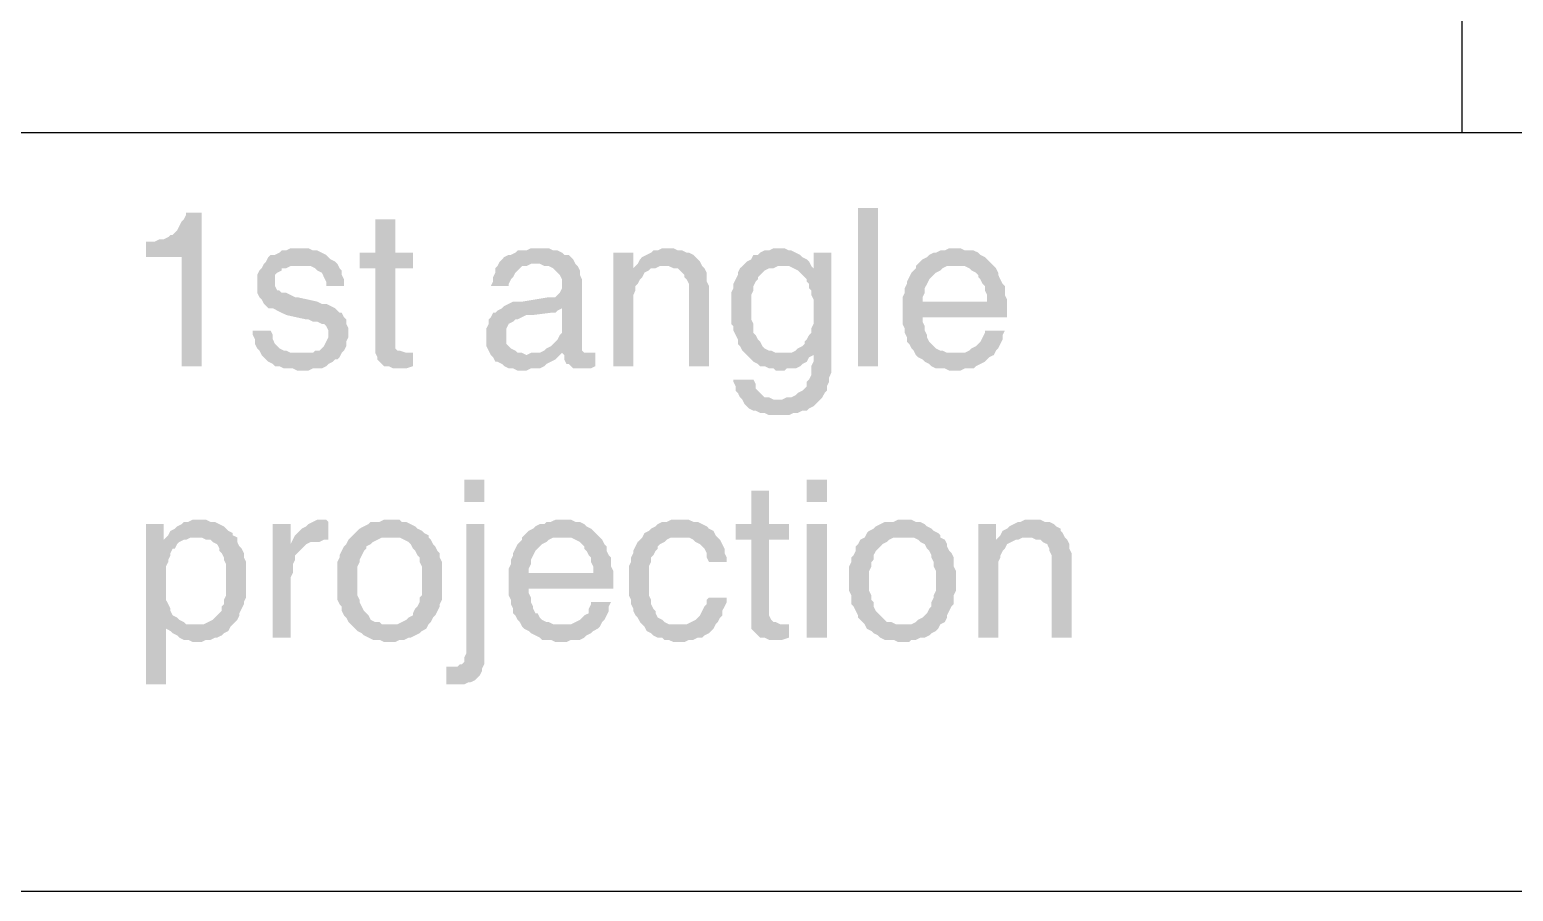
# Model space of a CAD drawing. Header units: millimetres. Extents: x 7018 to 13530, y 4187 to 5692.
# Drawn here: x 7829.77 to 7859.87, y 4971.52 to 4989 of the extents above; entities that cross this region are included whole.
import ezdxf

# ---------------------------------------------------------------- set-up
doc = ezdxf.new("R2010")
doc.units = ezdxf.units.MM

msp = doc.modelspace()

# ---------------------------------------------------------------- hatches: boundary and pattern name
at = {"transparency": 33554559}
for points in [[(7833.261, 4985.287), (7832.945, 4985.287), (7832.945, 4985.242), (7832.899, 4985.152), (7832.854, 4985.107), (7832.809, 4985.016), (7832.764, 4984.926), (7832.719, 4984.881), (7832.674, 4984.836), (7832.629, 4984.836), (7832.584, 4984.791), (7832.493, 4984.746), (7832.403, 4984.746), (7832.313, 4984.701), (7832.132, 4984.701), (7832.132, 4984.385), (7832.854, 4984.385), (7832.854, 4982.173), (7833.261, 4982.173)], [(7846.574, 4982.173), (7846.574, 4985.378), (7846.981, 4985.378), (7846.981, 4982.173)], [(7837.187, 4985.152), (7836.781, 4985.152), (7836.781, 4984.475), (7836.465, 4984.475), (7836.465, 4984.159), (7836.781, 4984.159), (7836.781, 4982.444), (7836.826, 4982.354), (7836.826, 4982.309), (7836.871, 4982.263), (7836.916, 4982.218), (7836.961, 4982.173), (7837.052, 4982.173), (7837.142, 4982.128), (7837.413, 4982.128), (7837.548, 4982.173), (7837.548, 4982.444), (7837.413, 4982.444), (7837.277, 4982.489), (7837.232, 4982.489), (7837.187, 4982.534), (7837.187, 4984.159), (7837.548, 4984.159), (7837.548, 4984.475), (7837.187, 4984.475)], [(7835.246, 4984.565), (7835.066, 4984.565), (7834.976, 4984.52), (7834.885, 4984.52), (7834.84, 4984.475), (7834.75, 4984.43), (7834.66, 4984.43), (7834.614, 4984.385), (7834.569, 4984.294), (7834.524, 4984.249), (7834.479, 4984.159), (7834.434, 4984.114), (7834.389, 4984.024), (7834.389, 4983.662), (7834.434, 4983.572), (7834.479, 4983.527), (7834.524, 4983.437), (7834.569, 4983.392), (7834.614, 4983.347), (7834.705, 4983.347), (7834.795, 4983.301), (7834.885, 4983.256), (7834.976, 4983.211), (7835.382, 4983.121), (7835.427, 4983.121), (7835.517, 4983.076), (7835.607, 4983.076), (7835.698, 4983.031), (7835.743, 4983.031), (7835.788, 4982.986), (7835.833, 4982.895), (7835.833, 4982.76), (7835.788, 4982.67), (7835.743, 4982.579), (7835.698, 4982.534), (7835.653, 4982.489), (7835.562, 4982.489), (7835.517, 4982.444), (7835.291, 4982.444), (7834.479, 4982.399), (7834.524, 4982.354), (7834.569, 4982.309), (7834.614, 4982.263), (7834.705, 4982.218), (7834.75, 4982.173), (7834.84, 4982.173), (7834.93, 4982.128), (7835.111, 4982.128), (7835.201, 4982.083), (7835.427, 4982.083), (7835.517, 4982.128), (7835.698, 4982.128), (7835.788, 4982.173), (7835.833, 4982.218), (7835.923, 4982.263), (7835.968, 4982.309), (7836.014, 4982.309), (7836.059, 4982.354), (7836.104, 4982.444), (7836.149, 4982.489), (7836.194, 4982.579), (7836.194, 4982.67), (7836.239, 4982.76), (7836.239, 4982.85), (7836.239, 4982.94), (7836.194, 4983.031), (7836.194, 4983.121), (7836.149, 4983.166), (7836.104, 4983.256), (7836.059, 4983.256), (7836.014, 4983.301), (7835.968, 4983.347), (7835.878, 4983.392), (7835.788, 4983.437), (7835.698, 4983.437), (7835.607, 4983.482), (7835.201, 4983.572), (7835.156, 4983.572), (7835.066, 4983.617), (7834.976, 4983.662), (7834.885, 4983.662), (7834.84, 4983.708), (7834.795, 4983.708), (7834.75, 4983.798), (7834.75, 4984.024), (7834.795, 4984.069), (7834.885, 4984.114), (7834.885, 4984.159), (7834.976, 4984.159), (7835.066, 4984.204), (7835.246, 4984.204), (7836.014, 4984.249), (7835.968, 4984.294), (7835.878, 4984.339), (7835.833, 4984.385), (7835.788, 4984.43), (7835.698, 4984.475), (7835.607, 4984.52), (7835.517, 4984.52), (7835.427, 4984.565), (7835.337, 4984.565)], [(7840.121, 4984.565), (7839.94, 4984.565), (7839.85, 4984.52), (7839.669, 4984.52), (7839.624, 4984.475), (7839.534, 4984.43), (7839.489, 4984.43), (7839.398, 4984.385), (7839.353, 4984.339), (7839.308, 4984.294), (7839.263, 4984.204), (7839.218, 4984.159), (7839.218, 4984.069), (7839.173, 4983.978), (7839.173, 4983.888), (7839.128, 4983.798), (7839.489, 4983.798), (7839.489, 4983.843), (7839.534, 4983.933), (7839.579, 4983.978), (7839.624, 4984.069), (7839.669, 4984.114), (7839.714, 4984.159), (7839.76, 4984.204), (7839.85, 4984.204), (7839.94, 4984.249), (7840.843, 4984.249), (7840.798, 4984.339), (7840.752, 4984.385), (7840.707, 4984.43), (7840.617, 4984.43), (7840.572, 4984.475), (7840.482, 4984.52), (7840.391, 4984.52), (7840.301, 4984.565), (7840.211, 4984.565)], [(7842.738, 4984.565), (7842.603, 4984.565), (7842.513, 4984.52), (7842.422, 4984.52), (7842.377, 4984.475), (7842.287, 4984.43), (7842.197, 4984.385), (7842.152, 4984.339), (7842.106, 4984.249), (7842.016, 4984.159), (7842.332, 4984.114), (7842.377, 4984.159), (7842.467, 4984.159), (7842.558, 4984.204), (7843.415, 4984.204), (7843.37, 4984.294), (7843.325, 4984.339), (7843.28, 4984.385), (7843.235, 4984.43), (7843.144, 4984.475), (7843.099, 4984.475), (7843.009, 4984.52), (7842.919, 4984.52), (7842.829, 4984.565)], [(7844.995, 4984.565), (7844.859, 4984.565), (7844.769, 4984.52), (7844.679, 4984.52), (7844.589, 4984.475), (7844.544, 4984.43), (7844.453, 4984.43), (7844.408, 4984.339), (7844.318, 4984.294), (7844.273, 4984.249), (7844.228, 4984.204), (7845.175, 4984.204), (7845.266, 4984.159), (7845.356, 4984.114), (7845.672, 4984.159), (7845.627, 4984.204), (7845.627, 4984.204), (7845.582, 4984.294), (7845.536, 4984.339), (7845.446, 4984.385), (7845.401, 4984.43), (7845.311, 4984.475), (7845.221, 4984.52), (7845.175, 4984.52), (7845.085, 4984.565)], [(7848.56, 4984.565), (7848.425, 4984.565), (7848.335, 4984.52), (7848.244, 4984.52), (7848.154, 4984.475), (7848.109, 4984.475), (7848.019, 4984.43), (7847.974, 4984.385), (7847.883, 4984.339), (7847.838, 4984.294), (7847.748, 4984.204), (7848.741, 4984.204), (7848.831, 4984.159), (7848.876, 4984.114), (7848.967, 4984.069), (7849.012, 4984.024), (7849.012, 4983.978), (7849.057, 4983.933), (7849.102, 4983.843), (7849.147, 4983.798), (7849.147, 4983.708), (7849.192, 4983.617), (7849.192, 4983.482), (7847.477, 4983.482), (7847.477, 4983.031), (7847.522, 4982.94), (7847.522, 4982.85), (7847.567, 4982.76), (7847.567, 4982.67), (7847.613, 4982.624), (7847.658, 4982.534), (7847.703, 4982.489), (7847.748, 4982.399), (7848.56, 4982.444), (7848.38, 4982.444), (7848.29, 4982.489), (7848.244, 4982.489), (7848.154, 4982.534), (7848.109, 4982.579), (7848.019, 4982.67), (7848.019, 4982.67), (7847.974, 4982.76), (7847.974, 4982.805), (7847.928, 4982.895), (7847.928, 4982.986), (7847.883, 4983.076), (7847.883, 4983.166), (7849.598, 4983.166), (7849.598, 4983.527), (7849.553, 4983.617), (7849.553, 4983.798), (7849.508, 4983.843), (7849.463, 4983.933), (7849.418, 4984.024), (7849.418, 4984.069), (7849.373, 4984.159), (7849.328, 4984.204), (7849.282, 4984.249), (7849.192, 4984.339), (7849.147, 4984.385), (7849.057, 4984.43), (7849.012, 4984.475), (7848.921, 4984.52), (7848.741, 4984.52), (7848.651, 4984.565)], [(7842.016, 4984.475), (7841.61, 4984.475), (7841.61, 4982.173), (7842.016, 4982.173), (7842.016, 4983.392), (7842.016, 4983.617), (7842.061, 4983.708), (7842.061, 4983.798), (7842.106, 4983.843), (7842.152, 4983.933), (7842.197, 4983.978), (7842.197, 4983.978), (7842.242, 4984.069), (7842.332, 4984.114), (7842.016, 4984.159)], [(7846.033, 4984.475), (7845.672, 4984.475), (7845.672, 4984.159), (7845.356, 4984.114), (7845.401, 4984.069), (7845.446, 4984.024), (7845.536, 4983.933), (7845.536, 4983.888), (7845.582, 4983.843), (7845.582, 4983.753), (7845.627, 4983.708), (7845.627, 4983.617), (7845.672, 4983.527), (7845.672, 4983.031), (7845.627, 4982.94), (7845.627, 4982.85), (7845.582, 4982.805), (7845.536, 4982.715), (7845.491, 4982.67), (7845.491, 4982.624), (7845.446, 4982.579), (7845.356, 4982.534), (7845.311, 4982.489), (7845.221, 4982.444), (7845.04, 4982.444), (7845.672, 4982.399), (7845.672, 4982.263), (7845.627, 4982.173), (7845.627, 4981.993), (7845.582, 4981.902), (7845.536, 4981.857), (7845.536, 4981.767), (7845.491, 4981.722), (7845.446, 4981.677), (7845.356, 4981.632), (7845.311, 4981.586), (7845.221, 4981.541), (7845.13, 4981.541), (7845.04, 4981.496), (7844.95, 4981.496), (7845.807, 4981.496), (7845.852, 4981.541), (7845.898, 4981.632), (7845.943, 4981.677), (7845.943, 4981.767), (7845.988, 4981.857), (7845.988, 4981.947), (7846.033, 4982.038), (7846.033, 4982.309)], [(7836.014, 4984.249), (7835.246, 4984.204), (7835.472, 4984.204), (7835.562, 4984.159), (7835.607, 4984.114), (7835.607, 4984.114), (7835.698, 4984.069), (7835.743, 4983.978), (7835.788, 4983.888), (7835.788, 4983.798), (7836.149, 4983.798), (7836.149, 4983.933), (7836.104, 4984.024), (7836.104, 4984.114), (7836.059, 4984.159)], [(7840.843, 4984.249), (7840.03, 4984.249), (7840.121, 4984.249), (7840.211, 4984.204), (7840.301, 4984.204), (7840.391, 4984.159), (7840.437, 4984.114), (7840.482, 4984.069), (7840.527, 4984.024), (7840.572, 4983.933), (7840.572, 4983.753), (7840.527, 4983.662), (7840.482, 4983.617), (7840.437, 4983.572), (7840.301, 4983.572), (7839.76, 4983.482), (7839.579, 4983.482), (7839.489, 4983.437), (7839.398, 4983.392), (7839.353, 4983.347), (7840.572, 4983.347), (7840.572, 4982.94), (7840.572, 4982.85), (7840.527, 4982.805), (7840.482, 4982.715), (7840.437, 4982.67), (7840.346, 4982.579), (7840.346, 4982.579), (7840.256, 4982.534), (7840.211, 4982.489), (7840.121, 4982.444), (7839.94, 4982.444), (7839.85, 4982.399), (7839.128, 4982.399), (7839.173, 4982.354), (7839.218, 4982.263), (7839.263, 4982.263), (7839.353, 4982.218), (7839.398, 4982.173), (7839.489, 4982.128), (7839.579, 4982.128), (7839.669, 4982.083), (7839.85, 4982.083), (7839.94, 4982.128), (7840.121, 4982.128), (7840.211, 4982.173), (7840.256, 4982.218), (7840.346, 4982.263), (7840.437, 4982.309), (7840.482, 4982.354), (7840.527, 4982.399), (7840.572, 4982.444), (7841.023, 4982.444), (7840.978, 4982.489), (7840.978, 4983.933), (7840.933, 4984.024), (7840.933, 4984.114), (7840.888, 4984.204)], [(7843.415, 4984.204), (7842.648, 4984.204), (7842.738, 4984.204), (7842.829, 4984.159), (7842.919, 4984.159), (7842.964, 4984.114), (7843.009, 4984.069), (7843.054, 4984.024), (7843.054, 4983.978), (7843.099, 4983.933), (7843.144, 4983.843), (7843.144, 4982.173), (7843.551, 4982.173), (7843.551, 4983.798), (7843.506, 4983.888), (7843.506, 4984.069), (7843.46, 4984.159)], [(7844.228, 4984.204), (7844.182, 4984.159), (7844.137, 4984.069), (7844.137, 4984.024), (7844.092, 4983.933), (7844.047, 4983.843), (7844.047, 4983.753), (7844.002, 4983.662), (7844.002, 4983.031), (7844.047, 4982.986), (7844.047, 4982.895), (7844.092, 4982.805), (7844.137, 4982.715), (7844.137, 4982.624), (7844.182, 4982.579), (7844.228, 4982.489), (7844.273, 4982.444), (7844.318, 4982.399), (7844.408, 4982.309), (7844.453, 4982.263), (7844.544, 4982.218), (7844.589, 4982.173), (7844.679, 4982.173), (7844.769, 4982.128), (7844.859, 4982.128), (7844.905, 4982.083), (7845.085, 4982.083), (7845.13, 4982.128), (7845.311, 4982.128), (7845.401, 4982.173), (7845.446, 4982.218), (7845.536, 4982.263), (7845.582, 4982.354), (7845.672, 4982.399), (7845.672, 4982.399), (7845.04, 4982.444), (7844.905, 4982.444), (7844.814, 4982.489), (7844.769, 4982.489), (7844.679, 4982.534), (7844.634, 4982.579), (7844.589, 4982.67), (7844.544, 4982.715), (7844.498, 4982.805), (7844.453, 4982.85), (7844.453, 4983.031), (7844.408, 4983.121), (7844.408, 4983.617), (7844.453, 4983.708), (7844.453, 4983.798), (7844.498, 4983.888), (7844.544, 4983.933), (7844.544, 4983.978), (7844.589, 4984.024), (7844.634, 4984.069), (7844.679, 4984.114), (7844.769, 4984.159), (7844.859, 4984.159), (7844.95, 4984.204), (7845.04, 4984.204)], [(7847.748, 4984.204), (7847.748, 4984.159), (7847.703, 4984.114), (7847.658, 4984.069), (7847.613, 4983.978), (7847.567, 4983.888), (7847.567, 4983.843), (7847.522, 4983.753), (7847.522, 4983.662), (7847.477, 4983.572), (7847.477, 4983.482), (7847.883, 4983.482), (7847.883, 4983.572), (7847.928, 4983.662), (7847.928, 4983.753), (7847.974, 4983.843), (7848.019, 4983.933), (7848.064, 4983.978), (7848.109, 4984.024), (7848.154, 4984.069), (7848.244, 4984.114), (7848.29, 4984.159), (7848.38, 4984.204), (7848.56, 4984.204)], [(7839.353, 4983.347), (7839.263, 4983.301), (7839.218, 4983.256), (7839.173, 4983.256), (7839.128, 4983.166), (7839.083, 4983.121), (7839.083, 4983.031), (7839.037, 4982.94), (7839.037, 4982.76), (7839.037, 4982.579), (7839.083, 4982.489), (7839.128, 4982.399), (7839.85, 4982.399), (7839.76, 4982.444), (7839.669, 4982.444), (7839.624, 4982.489), (7839.534, 4982.534), (7839.489, 4982.579), (7839.444, 4982.624), (7839.444, 4982.94), (7839.489, 4983.031), (7839.579, 4983.076), (7839.624, 4983.121), (7839.669, 4983.121), (7839.76, 4983.166), (7839.85, 4983.211), (7839.985, 4983.211), (7840.346, 4983.256), (7840.437, 4983.256), (7840.482, 4983.301), (7840.572, 4983.347)], [(7834.66, 4982.895), (7834.299, 4982.895), (7834.299, 4982.805), (7834.344, 4982.715), (7834.344, 4982.624), (7834.389, 4982.534), (7834.434, 4982.489), (7834.479, 4982.399), (7835.291, 4982.444), (7835.066, 4982.444), (7834.976, 4982.489), (7834.93, 4982.489), (7834.84, 4982.534), (7834.795, 4982.579), (7834.75, 4982.624), (7834.705, 4982.715), (7834.705, 4982.805)], [(7849.553, 4982.895), (7849.147, 4982.895), (7849.147, 4982.85), (7849.102, 4982.76), (7849.057, 4982.67), (7849.012, 4982.624), (7848.967, 4982.579), (7848.876, 4982.534), (7848.831, 4982.489), (7848.741, 4982.444), (7848.56, 4982.444), (7847.748, 4982.399), (7847.748, 4982.399), (7847.793, 4982.354), (7847.883, 4982.309), (7847.928, 4982.263), (7848.019, 4982.218), (7848.064, 4982.173), (7848.154, 4982.128), (7848.335, 4982.128), (7848.425, 4982.083), (7848.651, 4982.083), (7848.741, 4982.128), (7848.921, 4982.128), (7848.967, 4982.173), (7849.057, 4982.218), (7849.147, 4982.263), (7849.192, 4982.309), (7849.237, 4982.354), (7849.328, 4982.399), (7849.373, 4982.489), (7849.418, 4982.534), (7849.463, 4982.624), (7849.508, 4982.715), (7849.508, 4982.805)], [(7841.023, 4982.444), (7840.572, 4982.444), (7840.617, 4982.399), (7841.114, 4982.444), (7841.068, 4982.444)], [(7841.249, 4982.444), (7841.114, 4982.444), (7840.617, 4982.399), (7840.617, 4982.309), (7840.662, 4982.218), (7840.707, 4982.218), (7840.752, 4982.173), (7840.798, 4982.128), (7841.159, 4982.128), (7841.249, 4982.173)], [(7844.453, 4981.902), (7844.047, 4981.902), (7844.047, 4981.857), (7844.092, 4981.767), (7844.092, 4981.677), (7844.137, 4981.632), (7844.182, 4981.541), (7844.228, 4981.496), (7844.273, 4981.406), (7844.318, 4981.361), (7844.363, 4981.316), (7844.453, 4981.27), (7844.498, 4981.27), (7844.589, 4981.225), (7844.679, 4981.225), (7844.769, 4981.18), (7845.175, 4981.18), (7845.266, 4981.225), (7845.356, 4981.225), (7845.446, 4981.27), (7845.536, 4981.27), (7845.582, 4981.316), (7845.672, 4981.361), (7845.717, 4981.406), (7845.762, 4981.451), (7845.807, 4981.496), (7844.859, 4981.496), (7844.769, 4981.541), (7844.679, 4981.541), (7844.634, 4981.586), (7844.589, 4981.632), (7844.498, 4981.722), (7844.498, 4981.812)], [(7838.992, 4979.42), (7838.992, 4979.871), (7838.586, 4979.871), (7838.586, 4979.42)], [(7845.943, 4979.42), (7845.943, 4979.871), (7845.536, 4979.871), (7845.536, 4979.42)], [(7844.769, 4979.646), (7844.408, 4979.646), (7844.408, 4978.969), (7844.092, 4978.969), (7844.092, 4978.653), (7844.408, 4978.653), (7844.408, 4976.848), (7844.453, 4976.802), (7844.498, 4976.757), (7844.544, 4976.712), (7844.589, 4976.667), (7844.679, 4976.667), (7844.769, 4976.622), (7845.04, 4976.622), (7845.175, 4976.667), (7845.175, 4976.938), (7844.995, 4976.938), (7844.905, 4976.983), (7844.859, 4976.983), (7844.814, 4977.028), (7844.769, 4977.118), (7844.769, 4978.653), (7845.175, 4978.653), (7845.175, 4978.969), (7844.769, 4978.969)], [(7832.493, 4978.969), (7832.132, 4978.969), (7832.132, 4975.719), (7832.538, 4975.719), (7832.538, 4976.893), (7833.125, 4976.938), (7832.945, 4976.938), (7832.899, 4976.983), (7832.809, 4977.028), (7832.764, 4977.073), (7832.674, 4977.118), (7832.629, 4977.209), (7832.629, 4977.254), (7832.584, 4977.344), (7832.538, 4977.434), (7832.538, 4978.111), (7832.584, 4978.201), (7832.584, 4978.247), (7832.629, 4978.337), (7832.629, 4978.382), (7832.674, 4978.472), (7832.719, 4978.472), (7832.764, 4978.563), (7832.809, 4978.608), (7832.899, 4978.653), (7832.493, 4978.653)], [(7833.17, 4979.059), (7833.08, 4979.059), (7832.99, 4979.014), (7832.899, 4979.014), (7832.854, 4978.969), (7832.764, 4978.924), (7832.719, 4978.878), (7832.629, 4978.833), (7832.584, 4978.743), (7832.538, 4978.698), (7832.493, 4978.653), (7832.945, 4978.653), (7833.035, 4978.698), (7833.125, 4978.698), (7833.892, 4978.743), (7833.892, 4978.788), (7833.802, 4978.833), (7833.757, 4978.878), (7833.712, 4978.924), (7833.622, 4978.969), (7833.531, 4979.014), (7833.441, 4979.014), (7833.351, 4979.059), (7833.261, 4979.059)], [(7835.066, 4978.969), (7834.705, 4978.969), (7834.705, 4976.667), (7835.066, 4976.667), (7835.066, 4977.886), (7835.111, 4977.976), (7835.111, 4978.156), (7835.156, 4978.247), (7835.156, 4978.337), (7835.201, 4978.382), (7835.246, 4978.427), (7835.291, 4978.472), (7835.337, 4978.517), (7835.382, 4978.563), (7835.066, 4978.563)], [(7835.698, 4979.059), (7835.607, 4979.059), (7835.517, 4979.014), (7835.427, 4978.969), (7835.382, 4978.924), (7835.291, 4978.878), (7835.246, 4978.833), (7835.156, 4978.743), (7835.156, 4978.743), (7835.111, 4978.653), (7835.833, 4978.653), (7835.833, 4979.014), (7835.788, 4979.059)], [(7837.052, 4979.059), (7836.961, 4979.059), (7836.871, 4979.014), (7836.691, 4979.014), (7836.645, 4978.969), (7836.555, 4978.924), (7836.465, 4978.878), (7836.42, 4978.833), (7836.375, 4978.788), (7836.284, 4978.698), (7836.284, 4978.698), (7836.239, 4978.653), (7836.194, 4978.563), (7836.149, 4978.517), (7836.104, 4978.427), (7836.059, 4978.337), (7836.059, 4978.292), (7836.014, 4978.201), (7836.014, 4977.434), (7836.059, 4977.344), (7836.104, 4977.299), (7836.104, 4977.209), (7836.149, 4977.118), (7836.194, 4977.073), (7836.239, 4976.983), (7836.284, 4976.938), (7837.052, 4976.938), (7836.916, 4976.938), (7836.871, 4976.983), (7836.781, 4976.983), (7836.691, 4977.028), (7836.645, 4977.118), (7836.6, 4977.163), (7836.555, 4977.209), (7836.51, 4977.299), (7836.465, 4977.389), (7836.465, 4977.434), (7836.42, 4977.525), (7836.42, 4978.111), (7836.465, 4978.201), (7836.465, 4978.247), (7836.51, 4978.337), (7836.555, 4978.427), (7836.6, 4978.472), (7836.6, 4978.517), (7836.691, 4978.563), (7836.736, 4978.608), (7836.826, 4978.653), (7836.916, 4978.698), (7837.052, 4978.698), (7837.864, 4978.743), (7837.774, 4978.788), (7837.729, 4978.833), (7837.638, 4978.878), (7837.593, 4978.924), (7837.503, 4978.969), (7837.413, 4979.014), (7837.322, 4979.014), (7837.277, 4979.059), (7837.187, 4979.059)], [(7838.992, 4978.969), (7838.631, 4978.969), (7838.631, 4976.351), (7838.586, 4976.261), (7838.586, 4976.171), (7838.541, 4976.125), (7838.496, 4976.125), (7838.451, 4976.08), (7838.225, 4976.08), (7838.225, 4975.719), (7838.586, 4975.719), (7838.676, 4975.764), (7838.721, 4975.764), (7838.812, 4975.809), (7838.857, 4975.855), (7838.902, 4975.9), (7838.947, 4975.99), (7838.947, 4976.035), (7838.992, 4976.125), (7838.992, 4976.351)], [(7840.572, 4979.059), (7840.437, 4979.059), (7840.346, 4979.014), (7840.256, 4979.014), (7840.211, 4978.969), (7840.121, 4978.969), (7840.03, 4978.924), (7839.985, 4978.878), (7839.895, 4978.833), (7839.85, 4978.788), (7839.76, 4978.698), (7840.752, 4978.698), (7840.843, 4978.653), (7840.933, 4978.608), (7840.978, 4978.563), (7841.023, 4978.517), (7841.023, 4978.472), (7841.068, 4978.427), (7841.114, 4978.337), (7841.159, 4978.292), (7841.159, 4978.201), (7841.204, 4978.111), (7841.204, 4977.976), (7839.489, 4977.976), (7839.489, 4977.525), (7839.534, 4977.434), (7839.534, 4977.344), (7839.579, 4977.254), (7839.579, 4977.163), (7839.624, 4977.118), (7839.669, 4977.028), (7839.714, 4976.983), (7839.76, 4976.893), (7840.572, 4976.938), (7840.391, 4976.938), (7840.301, 4976.983), (7840.256, 4976.983), (7840.166, 4977.028), (7840.121, 4977.073), (7840.075, 4977.163), (7840.03, 4977.163), (7839.985, 4977.254), (7839.985, 4977.299), (7839.94, 4977.389), (7839.94, 4977.479), (7839.895, 4977.57), (7839.895, 4977.66), (7841.61, 4977.66), (7841.61, 4978.021), (7841.565, 4978.111), (7841.565, 4978.292), (7841.52, 4978.337), (7841.475, 4978.427), (7841.475, 4978.517), (7841.429, 4978.563), (7841.384, 4978.653), (7841.339, 4978.698), (7841.294, 4978.743), (7841.204, 4978.833), (7841.159, 4978.878), (7841.068, 4978.924), (7841.023, 4978.969), (7840.933, 4979.014), (7840.843, 4979.014), (7840.752, 4979.059), (7840.662, 4979.059)], [(7842.964, 4979.059), (7842.783, 4979.059), (7842.693, 4979.014), (7842.603, 4979.014), (7842.513, 4978.969), (7842.467, 4978.924), (7842.377, 4978.878), (7842.332, 4978.833), (7842.242, 4978.788), (7842.197, 4978.698), (7843.144, 4978.698), (7843.235, 4978.653), (7843.28, 4978.608), (7843.37, 4978.563), (7843.415, 4978.517), (7843.46, 4978.472), (7843.506, 4978.382), (7843.506, 4978.292), (7843.551, 4978.201), (7843.912, 4978.201), (7843.912, 4978.292), (7843.867, 4978.382), (7843.867, 4978.472), (7843.821, 4978.563), (7843.776, 4978.653), (7843.731, 4978.698), (7843.686, 4978.743), (7843.641, 4978.833), (7843.641, 4978.833), (7843.551, 4978.878), (7843.506, 4978.924), (7843.415, 4978.969), (7843.325, 4979.014), (7843.235, 4979.014), (7843.144, 4979.059), (7843.054, 4979.059)], [(7845.943, 4976.667), (7845.943, 4978.969), (7845.536, 4978.969), (7845.536, 4976.667)], [(7847.477, 4979.059), (7847.387, 4979.059), (7847.297, 4979.014), (7847.116, 4979.014), (7847.026, 4978.969), (7846.936, 4978.924), (7846.89, 4978.878), (7846.8, 4978.833), (7846.755, 4978.788), (7846.71, 4978.698), (7846.71, 4978.698), (7846.62, 4978.653), (7846.574, 4978.563), (7846.529, 4978.517), (7846.529, 4978.427), (7846.484, 4978.337), (7846.439, 4978.292), (7846.439, 4978.201), (7846.394, 4978.111), (7846.394, 4977.615), (7846.439, 4977.525), (7846.439, 4977.344), (7846.484, 4977.299), (7846.529, 4977.209), (7846.574, 4977.118), (7846.574, 4977.073), (7846.665, 4976.983), (7846.71, 4976.938), (7847.477, 4976.938), (7847.342, 4976.938), (7847.251, 4976.983), (7847.161, 4976.983), (7847.116, 4977.028), (7847.026, 4977.118), (7846.981, 4977.163), (7846.936, 4977.209), (7846.89, 4977.299), (7846.89, 4977.389), (7846.845, 4977.434), (7846.845, 4977.525), (7846.8, 4977.615), (7846.8, 4978.021), (7846.845, 4978.111), (7846.845, 4978.201), (7846.89, 4978.247), (7846.89, 4978.337), (7846.936, 4978.427), (7846.981, 4978.472), (7847.026, 4978.517), (7847.071, 4978.563), (7847.161, 4978.608), (7847.206, 4978.653), (7847.297, 4978.698), (7847.477, 4978.698), (7848.244, 4978.743), (7848.199, 4978.788), (7848.109, 4978.833), (7848.064, 4978.878), (7847.974, 4978.924), (7847.928, 4978.969), (7847.838, 4979.014), (7847.748, 4979.014), (7847.658, 4979.059), (7847.567, 4979.059)], [(7849.373, 4978.969), (7849.012, 4978.969), (7849.012, 4976.667), (7849.418, 4976.667), (7849.418, 4977.886), (7849.418, 4978.201), (7849.463, 4978.292), (7849.463, 4978.337), (7849.508, 4978.427), (7849.553, 4978.472), (7849.553, 4978.472), (7849.598, 4978.563), (7849.689, 4978.608), (7849.373, 4978.653)], [(7850.095, 4979.059), (7849.959, 4979.059), (7849.869, 4979.014), (7849.824, 4979.014), (7849.734, 4978.969), (7849.643, 4978.924), (7849.598, 4978.878), (7849.508, 4978.833), (7849.463, 4978.743), (7849.373, 4978.653), (7849.689, 4978.608), (7849.779, 4978.653), (7849.824, 4978.653), (7849.914, 4978.698), (7850.772, 4978.698), (7850.727, 4978.788), (7850.682, 4978.833), (7850.682, 4978.878), (7850.591, 4978.924), (7850.546, 4978.969), (7850.456, 4979.014), (7850.366, 4979.014), (7850.275, 4979.059), (7850.185, 4979.059)], [(7833.892, 4978.743), (7833.125, 4978.698), (7833.261, 4978.698), (7833.351, 4978.653), (7833.441, 4978.653), (7833.486, 4978.608), (7833.576, 4978.563), (7833.622, 4978.472), (7833.622, 4978.427), (7833.667, 4978.382), (7833.712, 4978.292), (7833.712, 4978.247), (7833.757, 4978.156), (7833.757, 4977.84), (7833.757, 4977.525), (7833.712, 4977.434), (7833.712, 4977.344), (7833.667, 4977.299), (7833.667, 4977.209), (7833.622, 4977.163), (7833.576, 4977.118), (7833.531, 4977.073), (7833.486, 4977.028), (7833.396, 4976.983), (7833.306, 4976.938), (7833.125, 4976.938), (7832.538, 4976.893), (7832.538, 4976.848), (7832.629, 4976.802), (7832.674, 4976.757), (7832.764, 4976.712), (7832.809, 4976.667), (7832.899, 4976.622), (7832.99, 4976.622), (7833.08, 4976.577), (7833.261, 4976.577), (7833.351, 4976.622), (7833.441, 4976.622), (7833.531, 4976.667), (7833.576, 4976.667), (7833.667, 4976.712), (7833.712, 4976.757), (7833.802, 4976.802), (7833.847, 4976.893), (7833.892, 4976.938), (7833.937, 4976.983), (7833.983, 4977.028), (7834.028, 4977.118), (7834.028, 4977.163), (7834.073, 4977.254), (7834.118, 4977.344), (7834.118, 4977.389), (7834.163, 4977.479), (7834.163, 4978.201), (7834.118, 4978.292), (7834.118, 4978.382), (7834.073, 4978.472), (7834.028, 4978.517), (7833.983, 4978.608), (7833.983, 4978.698)], [(7835.111, 4978.653), (7835.066, 4978.563), (7835.382, 4978.563), (7835.472, 4978.608), (7835.653, 4978.608), (7835.743, 4978.653)], [(7837.864, 4978.743), (7837.052, 4978.698), (7837.277, 4978.698), (7837.368, 4978.653), (7837.458, 4978.608), (7837.503, 4978.563), (7837.548, 4978.472), (7837.593, 4978.427), (7837.638, 4978.337), (7837.683, 4978.292), (7837.683, 4978.201), (7837.729, 4978.111), (7837.729, 4977.525), (7837.683, 4977.479), (7837.683, 4977.389), (7837.638, 4977.299), (7837.593, 4977.254), (7837.548, 4977.163), (7837.548, 4977.118), (7837.458, 4977.073), (7837.413, 4977.028), (7837.322, 4976.983), (7837.232, 4976.938), (7836.284, 4976.938), (7836.375, 4976.848), (7836.42, 4976.802), (7836.51, 4976.757), (7836.555, 4976.712), (7836.645, 4976.667), (7836.736, 4976.622), (7836.871, 4976.622), (7836.961, 4976.577), (7837.187, 4976.577), (7837.277, 4976.622), (7837.368, 4976.622), (7837.458, 4976.667), (7837.503, 4976.667), (7837.593, 4976.712), (7837.683, 4976.757), (7837.729, 4976.802), (7837.819, 4976.848), (7837.864, 4976.938), (7837.864, 4976.938), (7837.909, 4976.983), (7837.954, 4977.073), (7837.999, 4977.118), (7838.045, 4977.209), (7838.09, 4977.299), (7838.09, 4977.344), (7838.135, 4977.434), (7838.135, 4977.84), (7838.135, 4978.201), (7838.09, 4978.292), (7838.09, 4978.382), (7838.045, 4978.427), (7837.999, 4978.517), (7837.954, 4978.563), (7837.909, 4978.653), (7837.864, 4978.698)], [(7839.76, 4978.698), (7839.76, 4978.653), (7839.714, 4978.608), (7839.669, 4978.563), (7839.624, 4978.472), (7839.579, 4978.382), (7839.579, 4978.337), (7839.534, 4978.247), (7839.534, 4978.156), (7839.489, 4978.066), (7839.489, 4977.976), (7839.895, 4977.976), (7839.895, 4978.066), (7839.94, 4978.156), (7839.94, 4978.247), (7839.985, 4978.337), (7840.03, 4978.427), (7840.075, 4978.472), (7840.121, 4978.517), (7840.166, 4978.563), (7840.256, 4978.608), (7840.301, 4978.653), (7840.391, 4978.698), (7840.572, 4978.698)], [(7842.197, 4978.698), (7842.152, 4978.653), (7842.106, 4978.608), (7842.061, 4978.517), (7842.016, 4978.427), (7842.016, 4978.382), (7841.971, 4978.292), (7841.971, 4978.201), (7841.926, 4978.111), (7841.926, 4977.525), (7841.971, 4977.434), (7841.971, 4977.344), (7842.016, 4977.254), (7842.016, 4977.209), (7842.061, 4977.118), (7842.106, 4977.073), (7842.152, 4976.983), (7842.197, 4976.938), (7842.964, 4976.938), (7842.738, 4976.938), (7842.648, 4976.983), (7842.603, 4977.028), (7842.513, 4977.073), (7842.467, 4977.163), (7842.467, 4977.209), (7842.422, 4977.254), (7842.377, 4977.344), (7842.377, 4977.434), (7842.332, 4977.525), (7842.332, 4978.111), (7842.377, 4978.201), (7842.377, 4978.292), (7842.422, 4978.337), (7842.467, 4978.427), (7842.513, 4978.472), (7842.513, 4978.517), (7842.558, 4978.563), (7842.648, 4978.608), (7842.693, 4978.653), (7842.783, 4978.698), (7842.964, 4978.698)], [(7848.244, 4978.743), (7847.477, 4978.698), (7847.703, 4978.698), (7847.793, 4978.653), (7847.838, 4978.608), (7847.928, 4978.563), (7847.974, 4978.472), (7848.019, 4978.427), (7848.064, 4978.337), (7848.064, 4978.292), (7848.109, 4978.201), (7848.109, 4978.111), (7848.154, 4978.021), (7848.154, 4977.615), (7848.109, 4977.525), (7848.109, 4977.479), (7848.064, 4977.389), (7848.064, 4977.299), (7848.019, 4977.254), (7847.974, 4977.163), (7847.928, 4977.118), (7847.883, 4977.073), (7847.793, 4977.028), (7847.748, 4976.983), (7847.658, 4976.938), (7846.71, 4976.938), (7846.755, 4976.848), (7846.845, 4976.802), (7846.89, 4976.757), (7846.981, 4976.712), (7847.026, 4976.667), (7847.116, 4976.622), (7847.297, 4976.622), (7847.387, 4976.577), (7847.613, 4976.577), (7847.658, 4976.622), (7847.748, 4976.622), (7847.838, 4976.667), (7847.928, 4976.667), (7848.019, 4976.712), (7848.064, 4976.757), (7848.154, 4976.802), (7848.199, 4976.848), (7848.244, 4976.938), (7848.244, 4976.938), (7848.335, 4976.983), (7848.38, 4977.073), (7848.38, 4977.118), (7848.425, 4977.209), (7848.47, 4977.299), (7848.515, 4977.344), (7848.515, 4977.525), (7848.56, 4977.615), (7848.56, 4977.84), (7848.56, 4978.021), (7848.515, 4978.111), (7848.515, 4978.292), (7848.47, 4978.382), (7848.425, 4978.427), (7848.38, 4978.517), (7848.38, 4978.563), (7848.335, 4978.653), (7848.244, 4978.698)], [(7850.772, 4978.698), (7850.005, 4978.698), (7850.095, 4978.698), (7850.185, 4978.653), (7850.275, 4978.653), (7850.32, 4978.608), (7850.411, 4978.563), (7850.411, 4978.563), (7850.456, 4978.472), (7850.456, 4978.427), (7850.501, 4978.337), (7850.501, 4976.667), (7850.907, 4976.667), (7850.907, 4978.382), (7850.862, 4978.472), (7850.862, 4978.563), (7850.817, 4978.653)], [(7841.565, 4977.389), (7841.159, 4977.389), (7841.159, 4977.344), (7841.114, 4977.254), (7841.114, 4977.163), (7841.023, 4977.118), (7840.978, 4977.073), (7840.933, 4977.028), (7840.843, 4976.983), (7840.752, 4976.938), (7840.572, 4976.938), (7839.76, 4976.893), (7839.76, 4976.893), (7839.805, 4976.848), (7839.895, 4976.802), (7839.94, 4976.757), (7840.03, 4976.712), (7840.121, 4976.667), (7840.166, 4976.622), (7840.346, 4976.622), (7840.437, 4976.577), (7840.662, 4976.577), (7840.752, 4976.622), (7840.933, 4976.622), (7841.023, 4976.667), (7841.068, 4976.712), (7841.159, 4976.757), (7841.204, 4976.802), (7841.294, 4976.848), (7841.339, 4976.893), (7841.384, 4976.983), (7841.429, 4977.028), (7841.475, 4977.118), (7841.52, 4977.209), (7841.52, 4977.299)], [(7843.912, 4977.479), (7843.551, 4977.479), (7843.506, 4977.434), (7843.506, 4977.344), (7843.46, 4977.299), (7843.415, 4977.209), (7843.37, 4977.118), (7843.325, 4977.073), (7843.28, 4977.028), (7843.19, 4976.983), (7843.099, 4976.938), (7842.197, 4976.938), (7842.242, 4976.893), (7842.287, 4976.802), (7842.377, 4976.757), (7842.422, 4976.712), (7842.513, 4976.667), (7842.603, 4976.667), (7842.648, 4976.622), (7842.738, 4976.622), (7842.829, 4976.577), (7843.054, 4976.577), (7843.144, 4976.622), (7843.235, 4976.622), (7843.325, 4976.667), (7843.415, 4976.667), (7843.46, 4976.712), (7843.551, 4976.757), (7843.596, 4976.802), (7843.641, 4976.848), (7843.686, 4976.938), (7843.731, 4976.983), (7843.776, 4977.073), (7843.821, 4977.118), (7843.821, 4977.209), (7843.867, 4977.299), (7843.912, 4977.389)]]:
    msp.add_hatch(color=256, dxfattribs=at).paths.add_polyline_path(points)

# ---------------------------------------------------------------- linework, layer by layer
msp.add_line((7858.82, 5242.873), (7858.82, 4986.912))
for points in [[(7531.534, 4986.912), (7927.972, 4986.912)], [(7531.534, 4971.522), (7880.604, 4971.522)]]:
    msp.add_lwpolyline(points)

doc.saveas('drawing.dxf')
